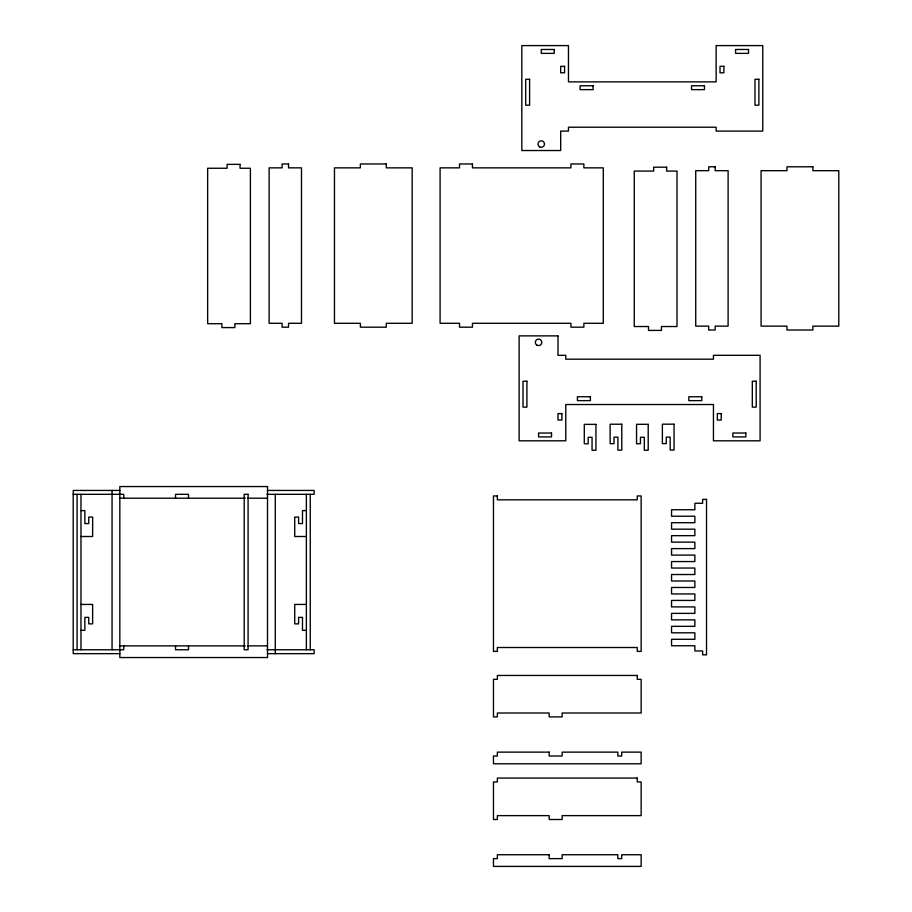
<?xml version="1.0" encoding="UTF-8"?>
<svg xmlns="http://www.w3.org/2000/svg" width="912" height="912" viewBox="0 0 912 912"><rect width="100%" height="100%" fill="white"/><g stroke="black" fill="none" stroke-linecap="round" stroke-linejoin="round"><path stroke-width="1.37" d="M119.837 490.439L73.211 490.439L73.211 653.653L119.837 653.653M267.512 490.439L314.15 490.439L314.15 494.315L266.965 494.315M73.211 494.315L123.724 494.315L123.724 498.203M119.837 498.203L245.26 498.203M247.756 498.203L267.512 498.203M80.974 510.606L84.862 510.606L84.862 523.556L88.749 523.556L88.749 517.081L92.636 517.081L92.636 536.507L80.974 536.507M306.375 510.606L302.488 510.606L302.488 523.556L298.6 523.556L298.6 517.081L294.724 517.081L294.724 536.507L306.375 536.507M80.974 604.428L92.636 604.428L92.636 623.865L88.749 623.865L88.749 617.378L84.862 617.378L84.862 630.34L80.974 630.34M306.375 604.428L294.724 604.428L294.724 623.865L298.6 623.865L298.6 617.378L302.488 617.378L302.488 630.34L306.375 630.34M119.837 645.878L245.26 645.878M247.756 645.878L267.512 645.878M73.211 649.766L123.724 649.766L123.724 645.878M266.965 649.766L314.15 649.766L314.15 653.653L267.512 653.653M310.262 494.315L310.262 649.766M306.375 494.315L306.375 649.766M275.287 494.315L275.287 653.653M188.499 498.203L188.499 494.315L175.537 494.315L175.537 498.203M188.499 645.878L188.499 649.766L175.537 649.766L175.537 645.878M112.062 490.439L112.062 649.766M80.974 494.315L80.974 649.766M77.087 494.315L77.087 649.766M568.461 45.6L521.824 45.6L521.824 150.526L560.686 150.526L560.686 131.1L568.461 131.1L568.461 127.213L716.137 127.213L716.137 131.1L762.763 131.1L762.763 45.6L716.137 45.6L716.137 81.875L568.461 81.875L568.461 45.6M554.211 49.487L541.249 49.487L541.249 53.375L554.211 53.375L554.211 49.487M748.513 49.487L735.562 49.487L735.562 53.375L748.513 53.375L748.513 49.487M564.574 66.325L560.686 66.325L560.686 72.8L564.574 72.8L564.574 66.325M723.9 66.325L720.013 66.325L720.013 72.8L723.9 72.8L723.9 66.325M529.598 79.276L525.711 79.276L525.711 105.188L529.598 105.188L529.598 79.276M758.875 79.276L754.988 79.276L754.988 105.188L758.875 105.188L758.875 79.276M593.074 85.762L580.112 85.762L580.112 89.638L593.074 89.638L593.074 85.762M704.474 85.762L691.524 85.762L691.524 89.638L704.474 89.638L704.474 85.762M288.545 163.966L282.07 163.966L282.07 167.854L269.12 167.854L269.12 323.293L282.07 323.293L282.07 327.18L288.545 327.18L288.545 323.293L301.496 323.293L301.496 167.854L288.545 167.854L288.545 163.966M386.278 163.966L360.365 163.966L360.365 167.854L334.465 167.854L334.465 323.293L360.365 323.293L360.365 327.18L386.278 327.18L386.278 323.293L412.19 323.293L412.19 167.854L386.278 167.854L386.278 163.966M472.462 163.966L459.511 163.966L459.511 167.854L440.086 167.854L440.086 323.293L459.511 323.293L459.511 327.18L472.462 327.18L472.462 323.293L570.912 323.293L570.912 327.18L583.874 327.18L583.874 323.293L603.299 323.293L603.299 167.854L583.874 167.854L583.874 163.966L570.912 163.966L570.912 167.854L472.462 167.854L472.462 163.966M240.038 164.365L227.088 164.365L227.088 168.253L207.651 168.253L207.651 323.703L221.901 323.703L221.901 327.59L234.851 327.59L234.851 323.703L250.401 323.703L250.401 168.253L240.038 168.253L240.038 164.365M715.156 166.793L708.681 166.793L708.681 170.681L695.731 170.681L695.731 326.131L708.681 326.131L708.681 330.019L715.156 330.019L715.156 326.131L728.107 326.131L728.107 170.681L715.156 170.681L715.156 166.793M812.888 166.793L786.976 166.793L786.976 170.681L761.075 170.681L761.075 326.131L786.976 326.131L786.976 330.019L812.888 330.019L812.888 326.131L838.789 326.131L838.789 170.681L812.888 170.681L812.888 166.793M666.649 167.192L653.687 167.192L653.687 171.08L634.262 171.08L634.262 326.53L648.512 326.53L648.512 330.418L661.462 330.418L661.462 326.53L677.012 326.53L677.012 171.08L666.649 171.08L666.649 167.192M557.996 335.878L519.133 335.878L519.133 440.804L565.771 440.804L565.771 404.529L713.446 404.529L713.446 440.804L760.084 440.804L760.084 355.304L713.446 355.304L713.446 359.191L565.771 359.191L565.771 355.304L557.996 355.304L557.996 335.878M526.908 381.216L523.021 381.216L523.021 407.117L526.908 407.117L526.908 381.216M756.196 381.216L752.309 381.216L752.309 407.117L756.196 407.117L756.196 381.216M590.383 396.754L577.433 396.754L577.433 400.642L590.383 400.642L590.383 396.754M701.784 396.754L688.834 396.754L688.834 400.642L701.784 400.642L701.784 396.754M561.883 413.592L557.996 413.592L557.996 420.079L561.883 420.079L561.883 413.592M721.221 413.592L717.334 413.592L717.334 420.079L721.221 420.079L721.221 413.592M621.779 424.228L610.128 424.228L610.128 443.665L614.015 443.665L614.015 437.19L617.903 437.19L617.903 450.14L621.779 450.14L621.779 424.228M648.204 424.308L636.553 424.308L636.553 443.745L640.441 443.745L640.441 437.27L644.317 437.27L644.317 450.22L648.204 450.22L648.204 424.308M674.036 424.183L662.386 424.183L662.386 443.608L666.273 443.608L666.273 437.133L670.16 437.133L670.16 450.083L674.036 450.083L674.036 424.183M595.946 424.365L584.296 424.365L584.296 443.791L588.172 443.791L588.172 437.315L592.059 437.315L592.059 450.266L595.946 450.266L595.946 424.365M551.521 433.029L538.57 433.029L538.57 436.916L551.521 436.916L551.521 433.029M745.834 433.029L732.872 433.029L732.872 436.916L745.834 436.916L745.834 433.029M267.512 486.552L119.837 486.552L119.837 657.541L267.512 657.541L267.512 486.552M248.087 494.315L244.199 494.315L244.199 649.766L248.087 649.766L248.087 494.315M497.359 495.946L493.472 495.946L493.472 651.396L497.359 651.396L497.359 647.509L637.26 647.509L637.26 651.396L641.147 651.396L641.147 495.946L637.26 495.946L637.26 499.833L497.359 499.833L497.359 495.946M706.526 499.388L702.639 499.388L702.639 503.276L694.864 503.276L694.864 509.751L671.551 509.751L671.551 516.226L694.864 516.226L694.864 522.701L671.551 522.701L671.551 529.177L694.864 529.177L694.864 535.663L671.551 535.663L671.551 542.138L694.864 542.138L694.864 548.614L671.551 548.614L671.551 555.089L694.864 555.089L694.864 561.564L671.551 561.564L671.551 568.039L694.864 568.039L694.864 574.526L671.551 574.526L671.551 581.001L694.864 581.001L694.864 587.476L671.551 587.476L671.551 593.951L694.864 593.951L694.864 600.427L671.551 600.427L671.551 606.902L694.864 606.902L694.864 613.377L671.551 613.377L671.551 619.864L694.864 619.864L694.864 626.339L671.551 626.339L671.551 632.814L694.864 632.814L694.864 639.289L671.551 639.289L671.551 645.764L694.864 645.764L694.864 650.951L702.639 650.951L702.639 654.839L706.526 654.839L706.526 499.388M637.26 675.45L497.359 675.45L497.359 679.337L493.472 679.337L493.472 716.9L497.359 716.9L497.359 713.013L549.172 713.013L549.172 716.9L562.134 716.9L562.134 713.013L641.147 713.013L641.147 679.337L637.26 679.337L637.26 675.45M549.172 752.126L497.359 752.126L497.359 756.014L493.472 756.014L493.472 763.789L641.147 763.789L641.147 752.126L621.722 752.126L621.722 756.014L617.834 756.014L617.834 752.126L562.134 752.126L562.134 756.014L549.172 756.014L549.172 752.126M637.26 778.061L497.359 778.061L497.359 781.949L493.472 781.949L493.472 819.512L497.359 819.512L497.359 815.624L549.172 815.624L549.172 819.512L562.134 819.512L562.134 815.624L641.147 815.624L641.147 781.949L637.26 781.949L637.26 778.061M549.172 854.738L497.359 854.738L497.359 858.625L493.472 858.625L493.472 866.4L641.147 866.4L641.147 854.738L621.722 854.738L621.722 858.625L617.834 858.625L617.834 854.738L562.134 854.738L562.134 858.625L549.172 858.625L549.172 854.738M539.63 146.855A3.238 3.238 0 0 0 544.487 144.05A3.238 3.238 0 0 0 539.63 141.246A3.238 3.238 0 0 0 539.63 146.855M536.951 345.158A3.238 3.238 0 0 0 541.808 342.353A3.238 3.238 0 0 0 536.951 339.549A3.238 3.238 0 0 0 536.951 345.158"/></g></svg>
